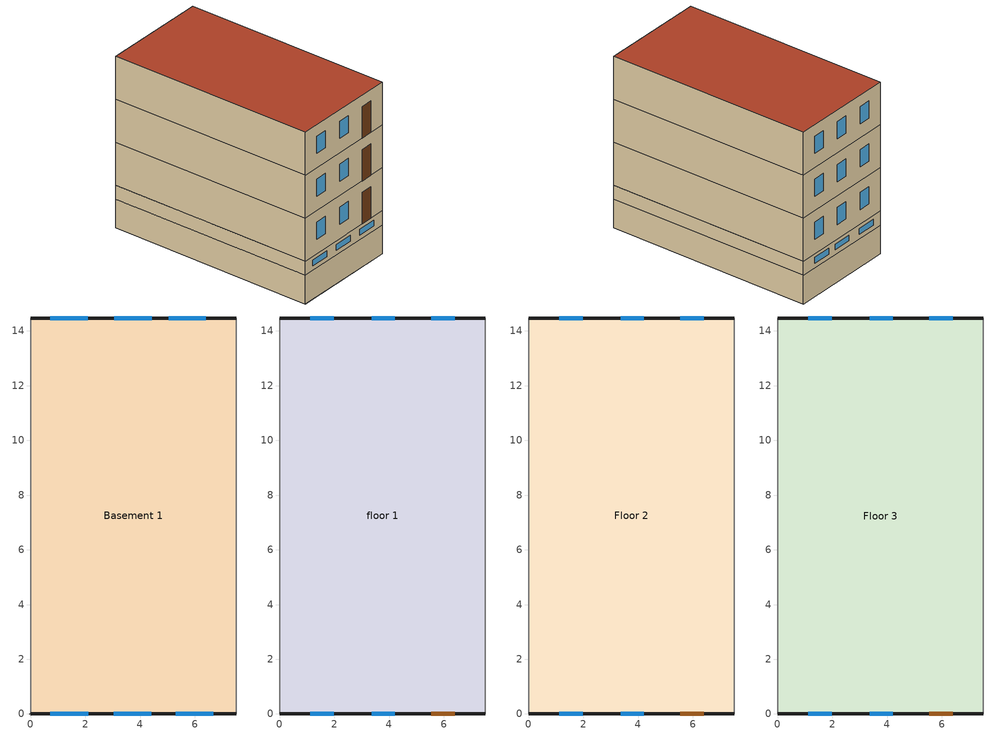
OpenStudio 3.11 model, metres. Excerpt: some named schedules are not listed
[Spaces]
Basement 1
 floor foundation (DupTrip_BasementFloor): 0,14.47 7.52,14.47 7.52,0 0,0 z-2
 wall outside (Room_35_7fe6edf0..Face5 2 c tbd): 7.52,14.47 0,14.47 z0:1
 wall outside (Room_35_7fe6edf0..Face3 2 c tbd): 0,0 7.52,0 z0:1
 wall adiabatic: 7.52,0 7.52,14.47 / 0,14.47 0,0 z0:1; 7.52,0 7.52,14.47 / 0,14.47 0,0 z-2:0
 wall foundation (DupTrip_new-construction_BasementWall 1): 0,0 7.52,0 / 7.52,14.47 0,14.47 z-2:0
 window: 0.72,0 2.1,0 / 6.4,14.47 5.04,14.47 / 4.42,14.47 3.06,14.47 / 2.08,14.47 0.72,14.47 / 3.03,0 4.41,0 / 5.3,0 6.68,0 z0.33:0.73
floor 1
 floor to Basement 1: 0,14.47 7.52,14.47 7.52,0 0,0 z1
 wall outside (Room_35_7fe6edf0..Face5 3 c tbd): 7.52,14.47 0,14.47 z1:4
 wall outside (Room_35_7fe6edf0..Face3 3 c tbd): 0,0 7.52,0 z1:4
 wall adiabatic: 0,14.47 0,0 / 7.52,0 7.52,14.47 z1:4
 window: 1.97,14.47 1.12,14.47 / 4.21,14.47 3.36,14.47 / 6.4,14.47 5.55,14.47 / 3.36,0 4.21,0 / 1.12,0 1.97,0 z2:3.2
 door: 5.55,0 6.4,0 z1:3.2
Floor 2
 floor to floor 1: 7.52,14.47 7.52,0 0,0 0,14.47 z4
 wall outside (Room_35_7fe6edf0..Face5 1 c tbd): 7.52,14.47 0,14.47 z4:6.99
 wall outside (Room_35_7fe6edf0..Face3 1 c tbd): 0,0 7.52,0 z4:6.99
 wall adiabatic: 7.52,0 7.52,14.47 / 0,14.47 0,0 z4:6.99
 window: 1.12,0 1.97,0 / 3.36,0 4.21,0 / 6.4,14.47 5.55,14.47 / 4.21,14.47 3.36,14.47 / 1.97,14.47 1.12,14.47 z5:6.2
 door: 5.55,0 6.4,0 z4:6.2
Floor 3
 floor to Floor 2: 7.52,14.47 7.52,0 0,0 0,14.47 z6.99
 wall outside (Room_35_7fe6edf0..Face3 c tbd): 0,0 7.52,0 z6.99:9.99
 wall outside (Room_35_7fe6edf0..Face5 c tbd): 7.52,14.47 0,14.47 z6.99:9.99
 wall adiabatic: 0,14.47 0,0 / 7.52,0 7.52,14.47 z6.99:9.99
 window: 1.12,0 1.97,0 / 3.36,0 4.21,0 / 6.4,14.47 5.55,14.47 / 4.21,14.47 3.36,14.47 / 1.97,14.47 1.12,14.47 z7.99:9.19
 door: 5.55,0 6.4,0 z6.99:9.19
 roof outside (Room_35_7fe6edf0..Face1 c tbd): 0,0 7.52,0 7.52,14.47 0,14.47 z9.99
[Building]
2123rue Dorion (MTL)151447Y1910: North Axis {deg}=0; Standards Building Type=MediumOffice
[Site]
QC_MONTREAL-IAP: Latitude {deg}=45.47; Longitude {deg}=-73.73; Time Zone {hr}=-5; Elevation {m}=36; Terrain=City
[SizingPeriod:DesignDay] Barometric Pressure {Pa}=101099; Day of Month=21; Humidity Condition Type=Wetbulb; Solar Model Indicator=ASHRAEClearSky
Name | Maximum Dry-Bulb Temperature {C} | Daily Dry-Bulb Temperature Range {deltaC} | Wind Speed {m/s} | Wind Direction {deg} | Sky Clearness | Month | Day Type | Wetbulb or DewPoint at Maximum Dry-Bulb {C}
Montreal Int'l Heating Design Day 99.6% Condns DB | -22.8 | 0 | 3.6 | 294 | 0 | 1 | WinterDesignDay | -22.8
Montreal Int'l Cooling Design Day 0.4% Condns DB=>MWB | 29.4 | 9.7 | 4.8 | 228 | 1 | 7 | SummerDesignDay | 22.7
[Site:WaterMainsTemperature]
Calculation Method=CorrelationFromWeatherFile; Temperature Multiplier=1; Temperature Offset {deltaC}=0
[ClimateZones]
Climate Zone Institution Name 1=ASHRAE; Climate Zone Document Name 1=ANSI/ASHRAE Standard 169; Climate Zone Document Year 1=2006; Climate Zone Value 1=7; Climate Zone Institution Name 2=CEC; Climate Zone Document Name 2=California Climate Zone Descriptions; Climate Zone Document Year 2=1995
[Construction]
SFD_IntWall: Gypsum Board, Air Layer 1, Wood frame wall 2x4 uninsulated, Air Layer 1, Gypsum Board
SFD_Furnishing: Wood Furnishing
DupTrip_BasementFloor: Heavy Concrete 150 mm
School_FixedWindow_old-construction: School_OldConstruction_FixedAssemblyWindow
School_Door_old-construction: Door panel
DupTrip_IntWall 6: Gypsum Board 4, Air Layer, Wood frame wall 2x4 uninsulated, Air Layer, Gypsum Board 4
DupTrip_new-construction_ExtWall: Cladding-vinyl, Air Layer, Plywood 1, Wood frame wall 2x4 insulated, Insulation 75 mm, Air Layer, Gypsum Board 4
DupTrip_new-construction_Roof: Shingles asphalt 3, Plywood 1, Air Layer, Bulk insulation-cellulose 240 mm, Plywood 1, Wood frame roof 2x10 insulated, Gypsum Board 4
DupTrip_IntFloor 6: Wood Flooring 6, Plywood 1, Wood frame roof 2x10 uninsulated, Gypsum Board 4
DupTrip_IntCeiling 6: Gypsum Board 4, Wood frame roof 2x10 uninsulated, Plywood 1, Wood Flooring 6
DupTrip_new-construction_BasementWall: Heavy Concrete 200 mm, Insulation panel 80 mm, Air Layer, Gypsum Board 4
DupTrip_Window_new-construction: SFD_Window_new-construction
DupTrip_Door_new-construction: SFD_Door_new-construction
DupTrip_IntWall 7: Gypsum Board 5, Air Layer, Wood frame wall 2x4 uninsulated, Air Layer, Gypsum Board 5
DupTrip_new-construction_ExtWall 1: Cladding-vinyl, Air Layer, Plywood 1, Wood frame wall 2x4 insulated, Insulation 75 mm, Air Layer, Gypsum Board 5
DupTrip_pre1945_BasementWallAboveGround 1: Plaster, Heavy Concrete 200 mm, Insulation panel 45 mm, Air Layer, Gypsum Board 5
DupTrip_IntFloor 7: Wood Flooring 7, Plywood 1, Wood frame roof 2x10 uninsulated, Gypsum Board 5
DupTrip_IntCeiling 7: Gypsum Board 5, Wood frame roof 2x10 uninsulated, Plywood 1, Wood Flooring 7
DupTrip_new-construction_BasementWall 1: Heavy Concrete 200 mm, Insulation panel 80 mm, Gypsum Board 5
Room_35_7fe6edf0..Face1 c tbd: Shingles asphalt 3, Plywood 1, Air Layer, Room_35_7fe6edf0..Face1 m tbd, Plywood 1, Wood frame roof 2x10 insulated, Gypsum Board 4
Room_35_7fe6edf0..Face3 c tbd: Cladding-vinyl, Air Layer, Plywood 1, Wood frame wall 2x4 insulated, Room_35_7fe6edf0..Face3 m tbd, Air Layer, Gypsum Board 4
Room_35_7fe6edf0..Face3 1 c tbd: Cladding-vinyl, Air Layer, Plywood 1, Wood frame wall 2x4 insulated, Room_35_7fe6edf0..Face3 1 m tbd, Air Layer, Gypsum Board 4
Room_35_7fe6edf0..Face3 2 c tbd: Plaster, Heavy Concrete 200 mm, Room_35_7fe6edf0..Face3 2 m tbd, Air Layer, Gypsum Board 5
Room_35_7fe6edf0..Face3 3 c tbd: Cladding-vinyl, Air Layer, Plywood 1, Wood frame wall 2x4 insulated, Room_35_7fe6edf0..Face3 3 m tbd, Air Layer, Gypsum Board 4
Room_35_7fe6edf0..Face5 c tbd: Cladding-vinyl, Air Layer, Plywood 1, Wood frame wall 2x4 insulated, Room_35_7fe6edf0..Face5 m tbd, Air Layer, Gypsum Board 4
Room_35_7fe6edf0..Face5 1 c tbd: Cladding-vinyl, Air Layer, Plywood 1, Wood frame wall 2x4 insulated, Room_35_7fe6edf0..Face5 1 m tbd, Air Layer, Gypsum Board 4
Room_35_7fe6edf0..Face5 2 c tbd: Plaster, Heavy Concrete 200 mm, Room_35_7fe6edf0..Face5 2 m tbd, Air Layer, Gypsum Board 5
Room_35_7fe6edf0..Face5 3 c tbd: Cladding-vinyl, Air Layer, Plywood 1, Wood frame wall 2x4 insulated, Room_35_7fe6edf0..Face5 3 m tbd, Air Layer, Gypsum Board 4
[Material]
Name | Roughness | Thickness {m} | Conductivity {W/m-K} | Density {kg/m3} | Specific Heat {J/kg-K} | Solar Absorptance | Visible Absorptance | Thermal Absorptance
Gypsum Board | Smooth | 0.0127 | 0.16 | 800 | 1090
Wood frame wall 2x4 uninsulated | Smooth | 0.089 | 0.409 | 154.65 | 1626.3
Wood Furnishing | Smooth | 0.075 | 0.12 | 540 | 1210
Heavy Concrete 150 mm | Smooth | 0.1524 | 1.95 | 2240 | 900 | 0.3 | 0.5
Wood frame roof 2x10 uninsulated | Smooth | 0.235 | 1.1557 | 80.994 | 1621.88
Heavy Concrete 200 mm | Smooth | 0.2032 | 1.95 | 2240 | 900 | 0.3 | 0.5
Insulation panel 45 mm | Smooth | 0.0431 | 0.03 | 43 | 1210
Plaster | Smooth | 0.005 | 0.071 | 1860 | 840 | 0.3 | 0.5
Wood frame roof 2x10 insulated | Smooth | 0.235 | 0.16 | 96 | 1515
Plywood 1 | Smooth | 0.0159 | 0.12 | 544 | 1210
Wood frame wall 2x4 insulated | Smooth | 0.089 | 0.073 | 165.2 | 1571.76
Insulation panel 80 mm | Smooth | 0.08 | 0.03 | 43 | 1210
Gypsum Board 4; Gypsum Board 5 | Smooth | 0.0127 | 0.16 | 800 | 1090 | 0.3 | 0.5
Cladding-vinyl | Smooth | 0.0095 | 0.086 | 200 | 1000 | 0.5 | 0.5
Insulation 75 mm | Smooth | 0.0754 | 0.046 | 19 | 960
Shingles asphalt 3 | Smooth | 0.0032 | 0.04 | 1120 | 1260 | 0.5 | 0.5
Bulk insulation-cellulose 240 mm | Smooth | 0.2395 | 0.046 | 20 | 1400
Wood Flooring 6; Wood Flooring 7 | Smooth | 0.019 | 0.17 | 700 | 1630 | 0.5 | 0.2
XPS 25mm | Rough | 0.0254 | 0.029 | 28 | 1450 | 0.7 |  | 0.9
Room_35_7fe6edf0..Face1 m tbd | Smooth | 0.232378 | 0.046 | 20 | 1400
Room_35_7fe6edf0..Face3 m tbd | Smooth | 0.0651732 | 0.046 | 19 | 960
Room_35_7fe6edf0..Face3 1 m tbd | Smooth | 0.0639537 | 0.046 | 19 | 960
Room_35_7fe6edf0..Face3 2 m tbd | Smooth | 0.0281886 | 0.03 | 43 | 1210
Room_35_7fe6edf0..Face3 3 m tbd | Smooth | 0.0638658 | 0.046 | 19 | 960
Room_35_7fe6edf0..Face5 m tbd | Smooth | 0.0622073 | 0.046 | 19 | 960
Room_35_7fe6edf0..Face5 1 m tbd | Smooth | 0.0612922 | 0.046 | 19 | 960
Room_35_7fe6edf0..Face5 2 m tbd | Smooth | 0.0284951 | 0.03 | 43 | 1210
Room_35_7fe6edf0..Face5 3 m tbd | Smooth | 0.0612052 | 0.046 | 19 | 960
[Material:AirGap] Thermal Resistance {m2-K/W}=0.15
Air Layer 1; Air Layer
[DefaultSurfaceConstructions]
Name | Floor Construction | Wall Construction | Roof Ceiling Construction
Default Surface Constructions 86 | DupTrip_IntFloor 6 | DupTrip_IntWall 6 | DupTrip_IntCeiling 6
Default Surface Constructions 100 | DupTrip_BasementFloor | DupTrip_new-construction_ExtWall | DupTrip_new-construction_Roof
Default Surface Constructions 101 | DupTrip_BasementFloor | DupTrip_new-construction_BasementWall
Default Surface Constructions 102 | DupTrip_BasementFloor | DupTrip_pre1945_BasementWallAboveGround 1
Default Surface Constructions 103 | DupTrip_IntFloor 7 |  | DupTrip_IntCeiling 7
Default Surface Constructions 96 | DupTrip_BasementFloor | DupTrip_new-construction_BasementWall 1
[WindowMaterial:SimpleGlazingSystem] Solar Heat Gain Coefficient=0.6
Name | U-Factor {W/m2-K} | Visible Transmittance
School_OldConstruction_FixedAssemblyWindow | 3.52036
SFD_Window_new-construction | 1.8 | 0.8
[Material:NoMass]
Name | Roughness | Thermal Resistance {m2-K/W} | Thermal Absorptance | Solar Absorptance | Visible Absorptance
Door panel | MediumRough | 0.475964 | 0.9 | 0.7 | 0.7
SFD_Door_new-construction | Smooth | 1.11
[DefaultConstructionSet]
Name | Default Exterior Surface Constructions | Default Interior Surface Constructions | Default Ground Contact Surface Constructions | Default Exterior SubSurface Constructions | Default Interior SubSurface Constructions | Interior Partition Construction | Adiabatic Surface Construction
DupTrip_new-construction_ConstructionSet | Default Surface Constructions 100 | Default Surface Constructions 86 | Default Surface Constructions 101 | Default Sub Surface Constructions 58 | Default Sub Surface Constructions 12 | DupTrip_IntWall 6 | DupTrip_new-construction_ExtWall
DupTrip_new-construction_ConstructionSet-Basement | Default Surface Constructions 102 | Default Surface Constructions 103 | Default Surface Constructions 96 | Default Sub Surface Constructions 59 | Default Sub Surface Constructions 28 | DupTrip_IntWall 7 | DupTrip_new-construction_ExtWall 1
[DefaultSubSurfaceConstructions]
Name | Fixed Window Construction | Operable Window Construction | Door Construction
Default Sub Surface Constructions 58; Default Sub Surface Constructions 59 | DupTrip_Window_new-construction | DupTrip_Window_new-construction | DupTrip_Door_new-construction
Default Sub Surface Constructions 12 | School_FixedWindow_old-construction |  | School_Door_old-construction
Default Sub Surface Constructions 28
[BuildingStory]
Floor1; Floor2; Floor3; Basement
[Space]
Name | Space Type | Building Story | Thermal Zone
Floor 3 | Triplex_MainFloors_SpaceType | Floor3 | Thermal Zone: Floor 3
Floor 2 | Triplex_MainFloors_SpaceType | Floor2 | Thermal Zone: Floor 2
Basement 1 | Triplex_Basement_SpaceType | Basement | Thermal Zone: Basement 1
floor 1 | Triplex_MainFloors_withbasement_SpaceType | Floor1 | Thermal Zone: floor 1
[SpaceType]
Name | Default Construction Set
Triplex_MainFloors_SpaceType; Triplex_MainFloors_withbasement_SpaceType | DupTrip_new-construction_ConstructionSet
Triplex_Basement_SpaceType | DupTrip_new-construction_ConstructionSet-Basement
[InternalMass] Multiplier=1
Name | Internal Mass Definition | Space or SpaceType
MainFloors_IntWalls | DuplexTriplex_IntWalls | Triplex_MainFloors_SpaceType
MainFloors_InternalMassFurnishing | DuplexTriplex_InternalMassFurnishing | Triplex_MainFloors_SpaceType
Basement_IntWalls | DuplexTriplex_IntWalls | Triplex_Basement_SpaceType
Basement_InternalMassFurnishing | DuplexTriplex_InternalMassFurnishing | Triplex_Basement_SpaceType
MainFloors_IntWalls 1 | DuplexTriplex_IntWalls | Triplex_MainFloors_withbasement_SpaceType
MainFloors_InternalMassFurnishing 1 | DuplexTriplex_InternalMassFurnishing | Triplex_MainFloors_withbasement_SpaceType
[InternalMass:Definition]
Name | Construction | Design Level Calculation Method | Surface Area {m2} | Surface Area per Space Floor Area
DuplexTriplex_IntWalls | SFD_IntWall | SurfaceArea | 80
DuplexTriplex_InternalMassFurnishing | SFD_Furnishing | SurfaceArea/Area |  | 2
[People] People Definition=Triplex_People; Clothing Insulation Calculation Method=ClothingInsulationSchedule
Name | Space or SpaceType | Number of People Schedule | Activity Level Schedule | Multiplier
MainFloors_People | Triplex_MainFloors_SpaceType | Residential Occupancy | Residential Occupant Activity | 1
Basement_People | Triplex_Basement_SpaceType | Residential Occupancy 1 | Residential Occupant Activity 1 | 0.5
MainFloors_People 1 | Triplex_MainFloors_withbasement_SpaceType | Residential Occupancy | Residential Occupant Activity | 0.5
[People:Definition]
Triplex_People: Number of People Calculation Method=People; Number of People {people}=2.27; Fraction Radiant=0.3
[Lights] Lights Definition=Triplex_InteriorLighting; Fraction Replaceable=1
Name | Space or SpaceType | Schedule | Multiplier
MainFloors_InteriorLighting | Triplex_MainFloors_SpaceType | Triplex_InteriorLighting | 1
Basement_InteriorLighting | Triplex_Basement_SpaceType | Triplex_InteriorLighting 1 | 0.5
MainFloors_InteriorLighting 1 | Triplex_MainFloors_withbasement_SpaceType | Triplex_InteriorLighting | 0.5
[Lights:Definition]
Triplex_InteriorLighting: Design Level Calculation Method=LightingLevel; Lighting Level {W}=241.348; Fraction Radiant=0.4; Fraction Visible=0.2
[ElectricEquipment]
Name | Electric Equipment Definition | Space or SpaceType | Schedule | Multiplier
MainFloors_Dishwasher | Triplex_Dishwasher | Triplex_MainFloors_SpaceType | Triplex_Dishwasher | 1
MainFloors_OtherEquipment | Triplex_OtherEquipment | Triplex_MainFloors_SpaceType | Triplex_OtherEquipment | 1
MainFloors_StoveTopOven | Triplex_StoveTopOven | Triplex_MainFloors_SpaceType | Triplex_StoveTopOven | 1
MainFloors_Freezer | Triplex_Freezer | Triplex_MainFloors_SpaceType | Triplex_Freezer | 1
MainFloors_HWElectricConsumption | Triplex_HWElectricConsumption | Triplex_MainFloors_SpaceType | Triplex_HWElectricConsumption | 1
MainFloors_WashingMachine | Triplex_WashingMachine | Triplex_MainFloors_SpaceType | Triplex_WashingMachine | 1
MainFloors_Dryer | Triplex_Dryer | Triplex_MainFloors_SpaceType | Triplex_Dryer | 1
MainFloors_Refrigerator | Triplex_Refrigerator | Triplex_MainFloors_SpaceType | Triplex_Refrigerator | 1
Basement_OtherEquipment | Triplex_OtherEquipment | Triplex_Basement_SpaceType | Triplex_OtherEquipment 1 | 0.5
Basement_Refrigerator | Triplex_Refrigerator | Triplex_Basement_SpaceType | Triplex_Refrigerator 1 | 0.5
Basement_Freezer | Triplex_Freezer | Triplex_Basement_SpaceType | Triplex_Freezer 1 | 0.5
Basement_HWElectricConsumption | Triplex_HWElectricConsumption | Triplex_Basement_SpaceType | Triplex_HWElectricConsumption 1 | 0.5
Basement_Dishwasher | Triplex_Dishwasher | Triplex_Basement_SpaceType | Triplex_Dishwasher 1 | 0.5
Basement_Dryer | Triplex_Dryer | Triplex_Basement_SpaceType | Triplex_Dryer 1 | 0.5
Basement_StoveTopOven | Triplex_StoveTopOven | Triplex_Basement_SpaceType | Triplex_StoveTopOven 1 | 0.5
Basement_WashingMachine | Triplex_WashingMachine | Triplex_Basement_SpaceType | Triplex_WashingMachine 1 | 0.5
MainFloors_HWElectricConsumption 1 | Triplex_HWElectricConsumption | Triplex_MainFloors_withbasement_SpaceType | Triplex_HWElectricConsumption | 0.5
MainFloors_Freezer 1 | Triplex_Freezer | Triplex_MainFloors_withbasement_SpaceType | Triplex_Freezer | 0.5
MainFloors_WashingMachine 1 | Triplex_WashingMachine | Triplex_MainFloors_withbasement_SpaceType | Triplex_WashingMachine | 0.5
MainFloors_Dishwasher 1 | Triplex_Dishwasher | Triplex_MainFloors_withbasement_SpaceType | Triplex_Dishwasher | 0.5
MainFloors_Refrigerator 1 | Triplex_Refrigerator | Triplex_MainFloors_withbasement_SpaceType | Triplex_Refrigerator | 0.5
MainFloors_OtherEquipment 1 | Triplex_OtherEquipment | Triplex_MainFloors_withbasement_SpaceType | Triplex_OtherEquipment | 0.5
MainFloors_StoveTopOven 1 | Triplex_StoveTopOven | Triplex_MainFloors_withbasement_SpaceType | Triplex_StoveTopOven | 0.5
MainFloors_Dryer 1 | Triplex_Dryer | Triplex_MainFloors_withbasement_SpaceType | Triplex_Dryer | 0.5
[ElectricEquipment:Definition] Design Level Calculation Method=EquipmentLevel
Name | Design Level {W} | Fraction Radiant | Fraction Latent | Fraction Lost
Triplex_Dishwasher | 60.38 | 0.2
Triplex_OtherEquipment | 784.88 | 0.2 | 0
Triplex_StoveTopOven | 364.69 | 0.2
Triplex_Freezer | 33.25 | 0.2
Triplex_HWElectricConsumption | 1041.1 |  |  | 0.99
Triplex_WashingMachine | 47.13 | 0.2
Triplex_Dryer | 469.17 | 0.2 |  | 0.8
Triplex_Refrigerator | 129.76 | 0.2
[ThermostatSetpoint:DualSetpoint] Heating Setpoint Temperature Schedule=Residential HtgSetpoint; Cooling Setpoint Temperature Schedule=Residential ClgSetpoint
Thermostat Setpoint Dual Setpoint 4; Thermostat Setpoint Dual Setpoint 5; Thermostat Setpoint Dual Setpoint 6; Thermostat Setpoint Dual Setpoint 7
[Exterior:Lights:Definition]
DuplexTriplex_ExteriorLights: Design Level {W}=9.6
[Exterior:Lights]
Exterior Lights 1: Exterior Lights Definition=DuplexTriplex_ExteriorLights; Schedule=Triplex_ExteriorLighting; Multiplier=3
[ThermalZone] Use Ideal Air Loads=No
Name | Thermostat
Thermal Zone: Floor 3 | Thermostat Setpoint Dual Setpoint 6
Thermal Zone: Basement 1 | Thermostat Setpoint Dual Setpoint 7
Thermal Zone: Floor 2 | Thermostat Setpoint Dual Setpoint 5
Thermal Zone: floor 1 | Thermostat Setpoint Dual Setpoint 4
[Sizing:Zone] Zone Cooling Design Supply Air Temperature Input Method=SupplyAirTemperature; Zone Cooling Design Supply Air Temperature {C}=14; Zone Cooling Design Supply Air Temperature Difference {deltaC}=11.11; Zone Heating Design Supply Air Temperature Input Method=SupplyAirTemperature; Zone Heating Design Supply Air Temperature {C}=40; Zone Heating Design Supply Air Temperature Difference {deltaC}=11.11; Zone Cooling Design Supply Air Humidity Ratio {kg-H2O/kg-air}=0.0085; Zone Heating Design Supply Air Humidity Ratio {kg-H2O/kg-air}=0.008; Cooling Design Air Flow Method=DesignDay; Heating Design Air Flow Method=DesignDay; Account for Dedicated Outdoor Air System=No; Dedicated Outdoor Air System Control Strategy=NeutralSupplyAir; Dedicated Outdoor Air Low Setpoint Temperature for Design {C}=autosize; Dedicated Outdoor Air High Setpoint Temperature for Design {C}=autosize; Zone Load Sizing Method=Sensible Load Only No Latent Load; Zone Latent Cooling Design Supply Air Humidity Ratio Input Method=HumidityRatioDifference; Zone Cooling Design Supply Air Humidity Ratio Difference {kgWater/kgDryAir}=0.005; Zone Latent Heating Design Supply Air Humidity Ratio Input Method=HumidityRatioDifference; Zone Humidification Design Supply Air Humidity Ratio Difference {kgWater/kgDryAir}=0.005; Sizing Option=Coincident; Heating Coil Sizing Method=None; Maximum Heating Capacity To Cooling Load Sizing Ratio {W/W}=1
Thermal Zone: Floor 3; Thermal Zone: Basement 1; Thermal Zone: Floor 2; Thermal Zone: floor 1
[Zone equipment]
Thermal Zone: Floor 3: Elec Baseboard 3, Cycling PTAC DX Clg Elec Htg 3
Thermal Zone: Basement 1: Elec Baseboard
Thermal Zone: Floor 2: Elec Baseboard 2, Cycling PTAC DX Clg Elec Htg 2
Thermal Zone: floor 1: Elec Baseboard 1, Cycling PTAC DX Clg Elec Htg 1
[ZoneHVAC:Baseboard:Convective:Electric] Availability Schedule=Always On Discrete hvac_library; Nominal Capacity {W}=autosize; Efficiency=1
Elec Baseboard; Elec Baseboard 1; Elec Baseboard 2; Elec Baseboard 3
[ZoneHVAC:PackagedTerminalAirConditioner] Availability Schedule=Always On Discrete hvac_library; Supply Air Flow Rate During Cooling Operation {m3/s}=Autosize; Supply Air Flow Rate During Heating Operation {m3/s}=Autosize; Supply Air Flow Rate When No Cooling or Heating is Needed {m3/s}=Autosize; No Load Supply Air Flow Rate Control Set To Low Speed=Yes; Outdoor Air Flow Rate During Cooling Operation {m3/s}=Autosize; Outdoor Air Flow Rate During Heating Operation {m3/s}=Autosize; Outdoor Air Flow Rate When No Cooling or Heating is Needed {m3/s}=Autosize; Fan Placement=DrawThrough; Supply Air Fan Operating Mode Schedule=Cycling PTAC Fan Mode Always Zero
Name | Supply Air Fan | Heating Coil | Cooling Coil
Cycling PTAC DX Clg Elec Htg 1 | Cycling Elec PTAC Fan | Cycling PTAC Elec Htg Coil 1 | Cycling Elec PTAC 1 Spd DX Clg Coil 1
Cycling PTAC DX Clg Elec Htg 2 | Cycling Elec PTAC Fan 1 | Cycling PTAC Elec Htg Coil 2 | Cycling Elec PTAC 1 Spd DX Clg Coil 2
Cycling PTAC DX Clg Elec Htg 3 | Cycling Elec PTAC Fan 2 | Cycling PTAC Elec Htg Coil 3 | Cycling Elec PTAC 1 Spd DX Clg Coil 3
[Fan:OnOff] Availability Schedule=Always On Discrete hvac_library; Fan Total Efficiency=0.6; Pressure Rise {Pa}=250; Maximum Flow Rate {m3/s}=autosize; Motor Efficiency=0.8; Motor In Airstream Fraction=1; Fan Power Ratio Function of Speed Ratio Curve=Fan On Off Power Curve 15; Fan Efficiency Ratio Function of Speed Ratio Curve=Fan On Off Efficiency Curve 15
Cycling Elec PTAC Fan; Cycling Elec PTAC Fan 1; Cycling Elec PTAC Fan 2
[Coil:Heating:Electric] Availability Schedule=Always On Discrete hvac_library; Nominal Capacity {W}=0
Cycling PTAC Elec Htg Coil 1; Cycling PTAC Elec Htg Coil 2; Cycling PTAC Elec Htg Coil 3
[Coil:Cooling:DX:SingleSpeed] Availability Schedule=Always On Discrete hvac_library; Rated Total Cooling Capacity {W}=autosize; Rated Sensible Heat Ratio=autosize; Rated COP {W/W}=2.5; Rated Air Flow Rate {m3/s}=autosize; Rated Evaporator Fan Power Per Volume Flow Rate 2017 {W/(m3/s)}=773.3; Rated Evaporator Fan Power Per Volume Flow Rate 2023 {W/(m3/s)}=934.4; Total Cooling Capacity Function of Temperature Curve=Curve Biquadratic 29; Total Cooling Capacity Function of Flow Fraction Curve=Curve Quadratic 35; Energy Input Ratio Function of Temperature Curve=Curve Biquadratic 30; Energy Input Ratio Function of Flow Fraction Curve=Curve Quadratic 36; Part Load Fraction Correlation Curve=Curve Quadratic 37; Minimum Outdoor Dry-Bulb Temperature for Compressor Operation {C}=-25; Nominal Time for Condensate Removal to Begin {s}=0; Ratio of Initial Moisture Evaporation Rate and Steady State Latent Capacity=0; Maximum Cycling Rate {cycles/hr}=0; Latent Capacity Time Constant {s}=0; Condenser Type=AirCooled; Evaporative Condenser Effectiveness=0; Evaporative Condenser Air Flow Rate {m3/s}=Autosize; Evaporative Condenser Pump Rated Power Consumption {W}=Autosize; Crankcase Heater Capacity {W}=0; Maximum Outdoor Dry-Bulb Temperature for Crankcase Heater Operation {C}=0; Basin Heater Capacity {W/K}=0; Basin Heater Setpoint Temperature {C}=10
Cycling Elec PTAC 1 Spd DX Clg Coil 1; Cycling Elec PTAC 1 Spd DX Clg Coil 2; Cycling Elec PTAC 1 Spd DX Clg Coil 3
[SpaceInfiltration:EffectiveLeakageArea] Effective Air Leakage Area {cm2}=210.72; Stack Coefficient=0.000145; Wind Coefficient=0.000174
Name | Space or SpaceType
Dup_ELA_new-construction | Triplex_MainFloors_SpaceType
Dup_ELA_new-construction 1 | Triplex_MainFloors_withbasement_SpaceType
[SpaceInfiltration:DesignFlowRate] Design Flow Rate Calculation Method=Flow/Space; Design Flow Rate {m3/s}=0.000666667; Density Basis=Outdoor
Name | Space or SpaceType
Air exhaust-intake compensation | Triplex_MainFloors_SpaceType
Air exhaust-intake compensation 1 | Triplex_MainFloors_withbasement_SpaceType
[Foundation:Kiva:Settings]
Soil Conductivity {W/m-K}=1.9; Soil Density {kg/m3}=1920; Soil Specific Heat {J/kg-K}=1425; Ground Solar Absorptivity=0.4; Ground Thermal Absorptivity=0.9; Ground Surface Roughness {m}=0.03; Deep-Ground Boundary Condition=GroundWater; Deep-Ground Depth {m}=10
[Foundation:Kiva]
KIVA Foundation Floor Room_35_7fe6edf0..Face0 2: Interior Horizontal Insulation Material=XPS 25mm; Interior Horizontal Insulation Width {m}=0.6
[SurfaceProperty:ExposedFoundationPerimeter]
Room_35_7fe6edf0..Face0 2: Exposed Perimeter Calculation Method=TotalExposedPerimeter; Total Exposed Perimeter {m}=15.0386
[Schedule:Day]
Schedule Day 27; Schedule Day 29: No, 8, 0, 1, 13, 0, 0.82, 14, 0, 0.77, 16, 0, 0.74, 17, 0, 0.8, 18, 0, 0.95, 19, 0, 1, 20, 0, 0.98, 21, 0, 0.94, 24, 0, 1
Schedule Day 28; Schedule Day 30: No, 8, 0, 1, 9, 0, 0.89, 13, 0, 0.95, 14, 0, 0.89, 16, 0, 0.83, 17, 0, 0.85, 18, 0, 0.95, 19, 0, 1, 20, 0, 0.98, 21, 0, 0.94, 24, 0, 1
Large Office Activity Default Schedule; Large Office Activity Default Schedule 1: No, 7, 0, 70, 23, 0, 130, 24, 0, 70
Large Office Activity Summer Design Day; Large Office Activity Winter Design Day; Large Office Activity Summer Design Day 1; Large Office Activity Winter Design Day 1: No, 24, 0, 150
Cycling PTAC Fan Mode Sch Default: No, 24, 0, 0
Schedule Day 25: No, 8, 0, 18, 21, 0, 21, 24, 0, 18
Schedule Day 26: No, 24, 0, 25
[Schedule:Ruleset]
Name | Default Day Schedule | Summer Design Day Schedule | Winter Design Day Schedule
Residential Occupancy | Schedule Day 27
Residential Occupant Activity | Large Office Activity Default Schedule | Large Office Activity Summer Design Day | Large Office Activity Winter Design Day
Cycling PTAC Fan Mode Always Zero | Cycling PTAC Fan Mode Sch Default
Residential HtgSetpoint | Schedule Day 25
Residential ClgSetpoint | Schedule Day 26
Residential Occupancy 1 | Schedule Day 29
Residential Occupant Activity 1 | Large Office Activity Default Schedule 1 | Large Office Activity Summer Design Day 1 | Large Office Activity Winter Design Day 1
[Schedule:Rule] Rule Order=0; Apply Sunday=Yes; Apply Saturday=Yes
Name | Schedule Ruleset | Day Schedule
Schedule Rule 6 | Residential Occupancy | Schedule Day 28
Schedule Rule 3 | Residential Occupancy 1 | Schedule Day 30
[Schedule:Constant]
Always On Discrete hvac_library: Value=1
[Curve:Exponent]
Fan On Off Power Curve 15: Coefficient1 Constant=1; Coefficient2 Constant=0; Coefficient3 Constant=0; Minimum Value of x=0; Maximum Value of x=1
[Curve:Cubic]
Fan On Off Efficiency Curve 15: Coefficient1 Constant=1; Coefficient2 x=0; Coefficient3 x**2=0; Coefficient4 x**3=0; Minimum Value of x=0; Maximum Value of x=1
[Curve:Biquadratic] Minimum Value of x=17; Maximum Value of x=22; Minimum Value of y=13; Maximum Value of y=46
Name | Coefficient1 Constant | Coefficient2 x | Coefficient3 x**2 | Coefficient4 y | Coefficient5 y**2 | Coefficient6 x*y
Curve Biquadratic 29 | 0.942588 | 0.00954335 | 0.00068377 | -0.0110427 | 5.249e-06 | -9.72e-06
Curve Biquadratic 30 | 0.342414 | 0.034885 | -0.0006237 | 0.00497722 | 0.000437951 | -0.000728028
[Curve:Quadratic]
Name | Coefficient1 Constant | Coefficient2 x | Coefficient3 x**2 | Minimum Value of x | Maximum Value of x
Curve Quadratic 35 | 0.8 | 0.2 | 0 | 0.5 | 1.5
Curve Quadratic 36 | 1.1552 | -0.1808 | 0.0256 | 0.5 | 1.5
Curve Quadratic 37 | 0.85 | 0.15 | 0 | 0 | 1
